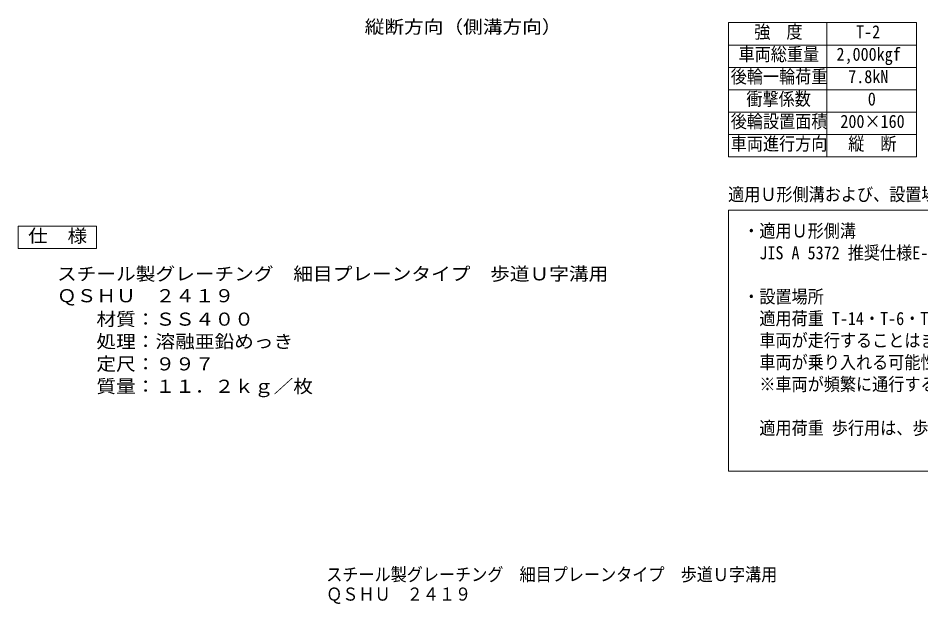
# Model space of a CAD drawing. Units: millimetres, scale not verified. Extents: x -756 to 910, y -687 to 599.
# Drawn here: x -754 to 255, y -687 to -33 of the extents above; entities that cross this region are included whole.
import ezdxf
from ezdxf.enums import TextEntityAlignment as Align

# ---------------------------------------------------------------- set-up
doc = ezdxf.new("R2010")
doc.units = ezdxf.units.MM
doc.header["$LTSCALE"] = 5
for name, color, linetype, lineweight in [('A-4_寸法', 7, 'Continuous', 9), ('A-5_仕様文', 7, 'Continuous', 9), ('F-5_F-5ﾚｲﾔ', 7, 'Continuous', 9)]:
    doc.layers.add(name, color=color, linetype=linetype, lineweight=lineweight)
doc.styles.add('ＭＳ ゴシック', font='')
doc.styles.get('ＭＳ ゴシック').set_extended_font_data('MS Gothic')

msp = doc.modelspace()

# ---------------------------------------------------------------- linework, layer by layer
at = {"layer": 'A-4_寸法'}
for p, q in [((-753.757, -290.436), (-753.757, -265.436)), ((-753.757, -265.436), (-666.257, -265.436))]:
    msp.add_line(p, q, dxfattribs=at)
msp.add_lwpolyline([(-666.257, -265.436), (-666.257, -290.436), (-753.757, -290.436)], dxfattribs=at)
at = {"layer": 'F-5_F-5ﾚｲﾔ', "color": 2}
for p, q in [((40, -38.116), (40, -188.116)), ((40, -38.116), (250, -38.116)), ((150, -38.116), (150, -188.116)), ((250, -38.116), (250, -188.116)), ((40, -63.116), (250, -63.116)), ((40, -88.116), (250, -88.116)), ((40, -113.116), (250, -113.116)), ((40, -138.116), (250, -138.116)), ((40, -163.116), (250, -163.116)), ((40, -188.116), (250, -188.116)), ((40, -539.054), (40, -247.723)), ((40, -247.723), (910, -247.723))]:
    msp.add_line(p, q, dxfattribs=at)
msp.add_lwpolyline([(910, -247.723), (910, -539.054), (40, -539.054)], dxfattribs=at)

# ---------------------------------------------------------------- texts
at = {"layer": 'A-4_寸法', "color": 2, "style": 'ＭＳ ゴシック', "width": 1.1}
for s, p in [('仕\u3000様', (-742.535, -288.028)), ('スチール製グレーチング\u3000細目プレーンタイプ\u3000歩道Ｕ字溝用', (-710.23, -330.451)), ('ＱＳＨＵ\u3000２４１９', (-710.23, -354.897)), ('\u3000\u3000材質：ＳＳ４００', (-710.23, -381.046)), ('\u3000\u3000処理：溶融亜鉛めっき', (-710.23, -406.046)), ('\u3000\u3000定尺：９９７', (-710.23, -431.046)), ('\u3000\u3000質量：１１．２ｋｇ／枚', (-710.23, -456.046))]:
    msp.add_text(s, height=14.66, dxfattribs=at).set_placement(p, align=Align.BOTTOM_LEFT)
at = {"layer": 'A-5_仕様文', "color": 2, "style": 'ＭＳ ゴシック', "width": 1.1}
msp.add_text('縦断方向（側溝方向）', height=14.66, dxfattribs=at).set_placement((-366.507, -54.505), align=Align.BOTTOM_LEFT)
at = {"layer": 'F-5_F-5ﾚｲﾔ', "style": 'ＭＳ ゴシック', "width": 0.9}
for s, p in [('強\u3000度', (68.75, -60.116)), ('T-2', (182.5, -60.116)), ('車両総重量', (51.25, -85.116)), ('2,000kgf', (160.625, -85.116)), ('後輪一輪荷重', (42.5, -110.116)), ('7.8kN', (173.75, -110.116)), ('衝撃係数', (60, -135.116)), ('0', (195.625, -135.116)), ('後輪設置面積', (42.5, -160.116)), ('200×160', (165, -160.116)), ('車両進行方向', (42.5, -185.116)), ('縦\u3000断', (173.75, -185.116)), ('適用Ｕ形側溝および、設置場所について', (39.559, -241.657)), ('・適用Ｕ形側溝', (56.474, -282.434)), ('\u3000JIS A 5372 推奨仕様E-1 U形側溝、推奨仕様E-2 上ぶた式U形側溝の本体に適用します。', (56.474, -306.904)), ('・設置場所', (56.474, -355.842)), ('\u3000適用荷重 T-14・T-6・T-2は、建物内、建物敷地内、公園敷地内、車道以外で、', (56.474, -380.312)), ('\u3000車両が走行することはまれで、走行することがあっても一時待避などで低速で走行するような、', (56.474, -404.781)), ('\u3000車両が乗り入れる可能性のある場所に設置できます。 ', (56.474, -429.251)), ('\u3000※車両が頻繁に通行する場所や、フォークリフト等の特殊車両が通行する場所には適しません。', (56.474, -453.72)), ('\u3000適用荷重 歩行用は、歩道にお使いいただけます。', (56.474, -502.659))]:
    msp.add_text(s, height=14.66, dxfattribs=at).set_placement(p, align=Align.BOTTOM_LEFT)
at = {"layer": 'F-5_F-5ﾚｲﾔ', "color": 2, "style": 'ＭＳ ゴシック', "width": 0.9}
for s, p in [('スチール製グレーチング\u3000細目プレーンタイプ\u3000歩道Ｕ字溝用', (-409.447, -666.256)), ('ＱＳＨＵ\u3000２４１９', (-409.447, -688.191))]:
    msp.add_text(s, height=14.66, dxfattribs=at).set_placement(p, align=Align.BOTTOM_LEFT)

doc.saveas('drawing.dxf')
